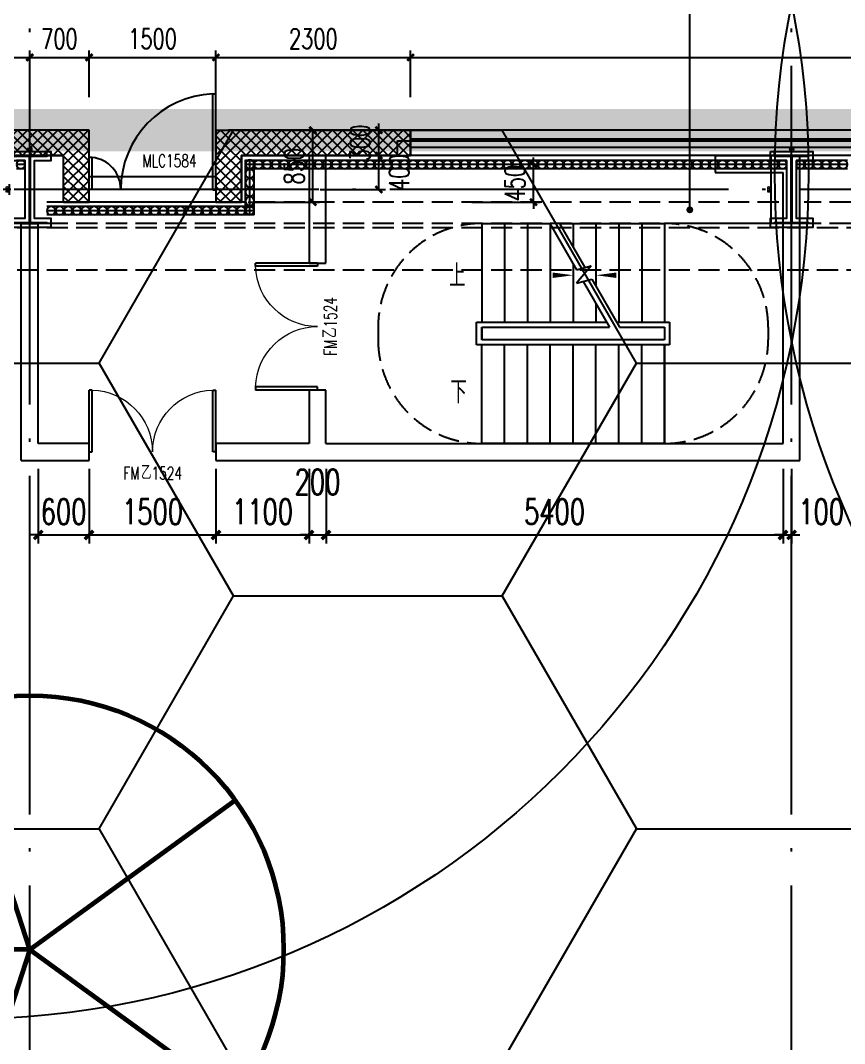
# Model space of a CAD drawing. Extents: x -821772 to -21949, y 506164 to 1049594.
# Drawn here: x -173964 to -164228, y 610633 to 622717 of the extents above; entities that cross this region are included whole.
import ezdxf
from ezdxf.xclip import XClip

# ---------------------------------------------------------------- set-up
doc = ezdxf.new("R2010")
doc.units = 0
doc.header["$LTSCALE"] = 1000
doc.header["$MEASUREMENT"] = 0
doc.header["$XCLIPFRAME"] = 2
for name, pattern in [('10平面20250807_t3$0$DASH', [0.35, 0.25, -0.1]), ('10平面20250807_t3$0$DOTE', [2.42, 2, -0.2, 0.02, -0.2]), ('DASH', [0.35, 0.25, -0.1])]:
    doc.linetypes.add(name, pattern=pattern)
doc.layers.get('Defpoints').update_dxf_attribs({"color": 210})
doc.layers.add('1-防火分区线', color=201, linetype='DASH', lineweight=50)
for name, color, linetype in [('10平面20250807_t3$0$10平面$0$WINDOW', 8, 'Continuous'), ('10平面20250807_t3$0$10平面$0$WINDOW_TEXT', 8, 'Continuous'), ('10平面20250807_t3$0$A-AXIS-DOTE', 8, '10平面20250807_t3$0$DOTE'), ('10平面20250807_t3$0$A-AXIS-DP', 8, 'Continuous'), ('10平面20250807_t3$0$A-AXIS-SYMB', 8, 'Continuous'), ('10平面20250807_t3$0$A-HATCH-2', 8, 'Continuous'), ('10平面20250807_t3$0$A-HRAIL', 8, 'Continuous'), ('10平面20250807_t3$0$A-LIN-V', 8, 'Continuous'), ('10平面20250807_t3$0$A-SFCE', 8, 'Continuous'), ('10平面20250807_t3$0$A-WINDOW', 8, 'Continuous'), ('10平面20250807_t3$0$AS-COLN', 8, 'Continuous'), ('10平面20250807_t3$0$AS-WALL', 8, 'Continuous'), ('10平面20250807_t3$0$AS-结构边线层', 8, 'Continuous'), ('10平面20250807_t3$0$DIM_SYMB', 8, 'Continuous'), ('10平面20250807_t3$0$DOOR_FIRE_TEXT', 8, 'Continuous'), ('10平面20250807_t3$0$PUB_HATCH', 8, 'Continuous'), ('10平面20250807_t3$0$PUB_TEXT', 8, 'Continuous'), ('10平面20250807_t3$0$SB_ZF消火栓', 10, 'Continuous'), ('10平面20250807_t3$0$SB_ZF消火栓M', 10, 'Continuous'), ('10平面20250807_t3$0$建-窗', 8, 'Continuous'), ('10平面20250807_t3$0$建-门窗编号', 8, 'Continuous'), ('PUB_HATCH', 8, 'Continuous')]:
    doc.layers.add(name, color=color, linetype=linetype)
doc.layers.add('10平面20250807_t3$0$A-加建区域', color=8, linetype='Continuous', plot=False)
doc.styles.add('10平面20250807_t3$0$10平面$0$_TCH_WINDOW', font='SIMPLEX', dxfattribs={"height": 3.5, "bigfont": 'GBCBIG'})
doc.styles.add('10平面20250807_t3$0$_TCH_DIM', font='SIMPLEX', dxfattribs={"bigfont": 'GBCBIG'})
doc.styles.add('10平面20250807_t3$0$_TCH_DIM_T3', font='SIMPLEX', dxfattribs={"width": 0.705882, "bigfont": 'GBCBIG'})
doc.styles.add('10平面20250807_t3$0$_TCH_WINDOW', font='SIMPLEX', dxfattribs={"height": 3.5, "bigfont": 'GBCBIG'})
doc.styles.add('10平面20250807_t3$0$A-WIN-LABEL', font='SIMPLEX', dxfattribs={"bigfont": 'GBCBIG'})
doc.dimstyles.new('10平面20250807_t3$0$_TCH_ARCH&&10', dxfattribs={"dimtxt": 29.75, "dimasz": 10, "dimexe": 10, "dimexo": 10, "dimgap": 12.625, "dimtad": 1, "dimdec": 0, "dimzin": 0, "dimdsep": 46, "dimtxsty": '10平面20250807_t3$0$_TCH_DIM_T3', "dimblk": '10平面20250807_t3$0$_ArchTick', "dimcen": 0.09, "dimclrt": 7, "dimazin": 2, "dimtfac": 1, "dimtdec": 0, "dimtix": 1, "dimtmove": 2, "dimatfit": 3, "dimfxl": 0, "dimtolj": 1, "dimtzin": 0, "dimarcsym": 0})
doc.dimstyles.new('10平面20250807_t3$0$_TCH_ARCH&&100', dxfattribs={"dimtxt": 297.5, "dimasz": 100, "dimexe": 100, "dimexo": 100, "dimgap": 126.25, "dimtad": 1, "dimdec": 0, "dimzin": 0, "dimdsep": 46, "dimtxsty": '10平面20250807_t3$0$_TCH_DIM_T3', "dimblk": '10平面20250807_t3$0$_ArchTick', "dimcen": 0.09, "dimclrt": 7, "dimazin": 2, "dimtfac": 1, "dimtdec": 0, "dimtix": 1, "dimtmove": 2, "dimatfit": 3, "dimfxl": 0, "dimtolj": 1, "dimtzin": 0, "dimarcsym": 0})
doc.dimstyles.new('10平面20250807_t3$0$_TCH_ARCH&&80', dxfattribs={"dimtxt": 238, "dimasz": 80, "dimexe": 80, "dimexo": 80, "dimgap": 101, "dimtad": 1, "dimdec": 0, "dimzin": 0, "dimdsep": 46, "dimtxsty": '10平面20250807_t3$0$_TCH_DIM_T3', "dimblk": '10平面20250807_t3$0$_ArchTick', "dimcen": 0.09, "dimclrt": 7, "dimazin": 2, "dimtfac": 1, "dimtdec": 0, "dimtix": 1, "dimtmove": 2, "dimatfit": 3, "dimfxl": 0, "dimtolj": 1, "dimtzin": 0, "dimarcsym": 0})
pattern_1 = [(45, (60, 0), (-60.000061, 60.000061), []), (135, (60, 0), (-60.000061, -60.000061), [])]

# ---------------------------------------------------------------- blocks, each defined once
blk = doc.blocks.new('10平面20250807_t3$0$dote')
at = {"layer": '10平面20250807_t3$0$A-AXIS-DOTE', "ltscale": 2}
for p, q in [((46882.2, -264080), (46882.2, -167560.7)), ((55882.2, -264080), (55882.2, -167560.7)), ((98696.4, -184100), (-97273.6, -184100))]:
    blk.add_line(p, q, dxfattribs=at)
blk = doc.blocks.new('10平面20250807_t3$0$43243')
at = {"layer": '10平面20250807_t3$0$AS-结构边线层'}
blk.add_lwpolyline([(-146454, 621120), (-155994, 621120), (-155994, 621290), (-169514, 621290), (-169514, 621120), (-171354, 621120), (-171354, 620570), (-173454, 620570), (-173454, 621120), (-175294, 621120), (-175294, 621290), (-196514, 621290), (-196514, 621120), (-198354, 621120), (-198354, 620570), (-200454, 620570), (-200454, 621120), (-210494, 621120), (-210494, 621290), (-223514, 621290), (-223514, 621120), (-225354, 621120), (-225354, 620570), (-227454, 620570)], dxfattribs=at)
blk = doc.blocks.new('10平面20250807_t3$0$_ArchTick')
at = {"color": 0, "linetype": 'ByBlock', "const_width": 0.4}
blk.add_lwpolyline([(-0.5, -0.5), (0.5, 0.5)], dxfattribs=at)
blk = doc.blocks.new('*D10473')
at = {"layer": '10平面20250807_t3$0$A-AXIS-DP', "color": 0, "lineweight": -2}
for p, q in [((-167902, 621020), (-167902, 621100)), ((-168630, 621020), (-167822, 621020)), ((-167902, 620570), (-167902, 621020)), ((-168630, 620570), (-167822, 620570)), ((-167902, 620570), (-167902, 620490))]:
    blk.add_line(p, q, dxfattribs=at)
at = {"layer": 'Defpoints', "color": 0}
for p in [(-168710, 621020), (-167902, 621020), (-168710, 620570)]:
    blk.add_point(p, dxfattribs=at)
at = {"layer": '10平面20250807_t3$0$A-AXIS-DP', "color": 0, "lineweight": -2, "xscale": 80, "yscale": 80, "zscale": 80}
for p, rotation in [((-167902, 621020), 270), ((-167902, 620570), 90)]:
    blk.add_blockref('10平面20250807_t3$0$_ArchTick', p, dxfattribs=dict(at, rotation=rotation))
at = {"layer": '10平面20250807_t3$0$A-AXIS-DP', "color": 7, "insert": (-168122, 620795), "char_height": 238, "attachment_point": 5, "rotation": 90, "style": '10平面20250807_t3$0$_TCH_DIM_T3'}
blk.add_mtext('\\A1;450', dxfattribs=at)
blk = doc.blocks.new('10平面20250807_t3$0$4324324')
at = {"layer": '10平面20250807_t3$0$A-HATCH-2', "linetype": '10平面20250807_t3$0$DASH'}
for p, q in [((-294754.2, 620270), (-135554.2, 620270)), ((-294754.2, 619770), (-135554.2, 619770))]:
    blk.add_line(p, q, dxfattribs=at)
blk = doc.blocks.new('10平面20250807_t3$0$w4324324')
at = {"layer": '10平面20250807_t3$0$A-HATCH-2', "lineweight": 60}
for q in [(-1694760, 686605), (-1697614, 684532), (-1691907, 684532), (-1696524, 681178), (-1692997, 681178)]:
    blk.add_line((-1694760, 683605), q, dxfattribs=at)
blk.add_circle((-1694760, 683605), 3000, dxfattribs=at)
blk = doc.blocks.new('10平面20250807_t3$0$342343')
at = {"layer": '10平面20250807_t3$0$A-LIN-V'}
blk.add_blockref('10平面20250807_t3$0$w4324324', (1084560, -26444), dxfattribs=at)
blk = doc.blocks.new('*D10492')
at = {"layer": '10平面20250807_t3$0$A-AXIS-DP', "color": 0, "lineweight": -2}
for p, q in [((-165054, 621030), (-165054, 621079)), ((-164654, 621030), (-164654, 621079)), ((-165054, 621069), (-164654, 621069))]:
    blk.add_line(p, q, dxfattribs=at)
at = {"layer": 'Defpoints', "color": 0}
for p in [(-165054, 621020), (-164654, 621069), (-164654, 621020)]:
    blk.add_point(p, dxfattribs=at)
at = {"layer": '10平面20250807_t3$0$A-AXIS-DP', "color": 0, "lineweight": -2, "xscale": 10, "yscale": 10, "zscale": 10, "rotation": 180}
blk.add_blockref('10平面20250807_t3$0$_ArchTick', (-165054, 621069), dxfattribs=at)
at = {"layer": '10平面20250807_t3$0$A-AXIS-DP', "color": 0, "lineweight": -2, "xscale": 10, "yscale": 10, "zscale": 10}
blk.add_blockref('10平面20250807_t3$0$_ArchTick', (-164654, 621069), dxfattribs=at)
at = {"layer": '10平面20250807_t3$0$A-AXIS-DP', "color": 7, "insert": (-164854, 621096), "char_height": 29.8, "attachment_point": 5, "style": '10平面20250807_t3$0$_TCH_DIM_T3'}
blk.add_mtext('\\A1;400', dxfattribs=at)
blk = doc.blocks.new('*D10493')
at = {"layer": '10平面20250807_t3$0$A-AXIS-DP', "color": 0, "lineweight": -2}
for p, q in [((-165064, 621020), (-165105, 621020)), ((-165095, 620220), (-165095, 621020)), ((-165064, 620220), (-165105, 620220))]:
    blk.add_line(p, q, dxfattribs=at)
at = {"layer": 'Defpoints', "color": 0}
for p in [(-165095, 621020), (-165054, 621020), (-165054, 620220)]:
    blk.add_point(p, dxfattribs=at)
at = {"layer": '10平面20250807_t3$0$A-AXIS-DP', "color": 0, "lineweight": -2, "xscale": 10, "yscale": 10, "zscale": 10}
for p, rotation in [((-165095, 621020), 90), ((-165095, 620220), 270)]:
    blk.add_blockref('10平面20250807_t3$0$_ArchTick', p, dxfattribs=dict(at, rotation=rotation))
at = {"layer": '10平面20250807_t3$0$A-AXIS-DP', "color": 7, "insert": (-165123, 620620), "char_height": 29.8, "attachment_point": 5, "rotation": 90, "style": '10平面20250807_t3$0$_TCH_DIM_T3'}
blk.add_mtext('\\A1;800', dxfattribs=at)
blk = doc.blocks.new('10平面20250807_t3$0$$DorLib2D$00000002')
for p, q in [((-0.5, 0), (-0.5, 0.4875)), ((-0.475, 0.4875), (-0.5, 0.4875)), ((-0.475, 0), (-0.475, 0.4875)), ((0.475, 0), (0.475, 0.4875)), ((0.475, 0.4875), (0.5, 0.4875)), ((0.5, 0), (0.5, 0.4875)), ((-0.5, 0), (-0.475, 0)), ((0.5, 0), (0.475, 0))]:
    blk.add_line(p, q)
at = {"lineweight": 13}
for centre, start, end in [((-0.4875, 0), 0, 88.53072), ((0.4875, 0), 91.46928, 180)]:
    blk.add_arc(centre, 0.4875, start, end, dxfattribs=at)
blk = doc.blocks.new('*D11046')
at = {"layer": '10平面20250807_t3$0$A-加建区域', "color": 0, "lineweight": -2}
for p, q in [((-173754, 617420), (-173754, 616540)), ((-173154, 617420), (-173154, 616540)), ((-173754, 616640), (-173854, 616640)), ((-173754, 616640), (-173154, 616640)), ((-173154, 616640), (-173054, 616640))]:
    blk.add_line(p, q, dxfattribs=at)
at = {"layer": 'Defpoints', "color": 0}
for p in [(-173754, 617520), (-173154, 617520), (-173154, 616640)]:
    blk.add_point(p, dxfattribs=at)
at = {"layer": '10平面20250807_t3$0$A-加建区域', "color": 0, "lineweight": -2, "xscale": 100, "yscale": 100, "zscale": 100}
blk.add_blockref('10平面20250807_t3$0$_ArchTick', (-173754, 616640), dxfattribs=at)
at = {"layer": '10平面20250807_t3$0$A-加建区域', "color": 0, "lineweight": -2, "xscale": 100, "yscale": 100, "zscale": 100, "rotation": 180}
blk.add_blockref('10平面20250807_t3$0$_ArchTick', (-173154, 616640), dxfattribs=at)
at = {"layer": '10平面20250807_t3$0$A-加建区域', "color": 7, "insert": (-173454, 616915), "char_height": 297.5, "attachment_point": 5, "style": '10平面20250807_t3$0$_TCH_DIM_T3'}
blk.add_mtext('\\A1;600', dxfattribs=at)
blk = doc.blocks.new('*D11047')
at = {"layer": '10平面20250807_t3$0$A-加建区域', "color": 0, "lineweight": -2}
for p, q in [((-173154, 617420), (-173154, 616540)), ((-171654, 617420), (-171654, 616540)), ((-173154, 616640), (-171654, 616640))]:
    blk.add_line(p, q, dxfattribs=at)
at = {"layer": 'Defpoints', "color": 0}
for p in [(-173154, 617520), (-171654, 617520), (-171654, 616640)]:
    blk.add_point(p, dxfattribs=at)
at = {"layer": '10平面20250807_t3$0$A-加建区域', "color": 0, "lineweight": -2, "xscale": 100, "yscale": 100, "zscale": 100, "rotation": 180}
blk.add_blockref('10平面20250807_t3$0$_ArchTick', (-173154, 616640), dxfattribs=at)
at = {"layer": '10平面20250807_t3$0$A-加建区域', "color": 0, "lineweight": -2, "xscale": 100, "yscale": 100, "zscale": 100}
blk.add_blockref('10平面20250807_t3$0$_ArchTick', (-171654, 616640), dxfattribs=at)
at = {"layer": '10平面20250807_t3$0$A-加建区域', "color": 7, "insert": (-172404, 616915), "char_height": 297.5, "attachment_point": 5, "style": '10平面20250807_t3$0$_TCH_DIM_T3'}
blk.add_mtext('\\A1;1500', dxfattribs=at)
blk = doc.blocks.new('*D11048')
at = {"layer": '10平面20250807_t3$0$A-加建区域', "color": 0, "lineweight": -2}
for p, q in [((-171654, 617420), (-171654, 616540)), ((-170554, 617420), (-170554, 616540)), ((-171654, 616640), (-170554, 616640))]:
    blk.add_line(p, q, dxfattribs=at)
at = {"layer": 'Defpoints', "color": 0}
for p in [(-171654, 617520), (-170554, 617520), (-170554, 616640)]:
    blk.add_point(p, dxfattribs=at)
at = {"layer": '10平面20250807_t3$0$A-加建区域', "color": 0, "lineweight": -2, "xscale": 100, "yscale": 100, "zscale": 100, "rotation": 180}
blk.add_blockref('10平面20250807_t3$0$_ArchTick', (-171654, 616640), dxfattribs=at)
at = {"layer": '10平面20250807_t3$0$A-加建区域', "color": 0, "lineweight": -2, "xscale": 100, "yscale": 100, "zscale": 100}
blk.add_blockref('10平面20250807_t3$0$_ArchTick', (-170554, 616640), dxfattribs=at)
at = {"layer": '10平面20250807_t3$0$A-加建区域', "color": 7, "insert": (-171104, 616915), "char_height": 297.5, "attachment_point": 5, "style": '10平面20250807_t3$0$_TCH_DIM_T3'}
blk.add_mtext('\\A1;1100', dxfattribs=at)
blk = doc.blocks.new('*D11049')
at = {"layer": '10平面20250807_t3$0$A-加建区域', "color": 0, "lineweight": -2}
for p, q in [((-170554, 617420), (-170554, 616540)), ((-170354, 617420), (-170354, 616540)), ((-170554, 616640), (-170654, 616640)), ((-170554, 616640), (-170354, 616640)), ((-170354, 616640), (-170254, 616640))]:
    blk.add_line(p, q, dxfattribs=at)
at = {"layer": 'Defpoints', "color": 0}
for p in [(-170554, 617520), (-170354, 617520), (-170354, 616640)]:
    blk.add_point(p, dxfattribs=at)
at = {"layer": '10平面20250807_t3$0$A-加建区域', "color": 0, "lineweight": -2, "xscale": 100, "yscale": 100, "zscale": 100}
blk.add_blockref('10平面20250807_t3$0$_ArchTick', (-170554, 616640), dxfattribs=at)
at = {"layer": '10平面20250807_t3$0$A-加建区域', "color": 0, "lineweight": -2, "xscale": 100, "yscale": 100, "zscale": 100, "rotation": 180}
blk.add_blockref('10平面20250807_t3$0$_ArchTick', (-170354, 616640), dxfattribs=at)
at = {"layer": '10平面20250807_t3$0$A-加建区域', "color": 7, "insert": (-170454, 617265), "char_height": 297.5, "attachment_point": 5, "style": '10平面20250807_t3$0$_TCH_DIM_T3'}
blk.add_mtext('\\A1;200', dxfattribs=at)
blk = doc.blocks.new('*D11050')
at = {"layer": '10平面20250807_t3$0$A-加建区域', "color": 0, "lineweight": -2}
for p, q in [((-170354, 617420), (-170354, 616540)), ((-164954, 617420), (-164954, 616540)), ((-170354, 616640), (-164954, 616640))]:
    blk.add_line(p, q, dxfattribs=at)
at = {"layer": 'Defpoints', "color": 0}
for p in [(-170354, 617520), (-164954, 617520), (-164954, 616640)]:
    blk.add_point(p, dxfattribs=at)
at = {"layer": '10平面20250807_t3$0$A-加建区域', "color": 0, "lineweight": -2, "xscale": 100, "yscale": 100, "zscale": 100, "rotation": 180}
blk.add_blockref('10平面20250807_t3$0$_ArchTick', (-170354, 616640), dxfattribs=at)
at = {"layer": '10平面20250807_t3$0$A-加建区域', "color": 0, "lineweight": -2, "xscale": 100, "yscale": 100, "zscale": 100}
blk.add_blockref('10平面20250807_t3$0$_ArchTick', (-164954, 616640), dxfattribs=at)
at = {"layer": '10平面20250807_t3$0$A-加建区域', "color": 7, "insert": (-167654, 616915), "char_height": 297.5, "attachment_point": 5, "style": '10平面20250807_t3$0$_TCH_DIM_T3'}
blk.add_mtext('\\A1;5400', dxfattribs=at)
blk = doc.blocks.new('*D11051')
at = {"layer": '10平面20250807_t3$0$A-加建区域', "color": 0, "lineweight": -2}
for p, q in [((-164954, 617420), (-164954, 616540)), ((-164854, 617420), (-164854, 616540)), ((-164954, 616640), (-165054, 616640)), ((-164954, 616640), (-164854, 616640)), ((-164854, 616640), (-164754, 616640))]:
    blk.add_line(p, q, dxfattribs=at)
at = {"layer": 'Defpoints', "color": 0}
for p in [(-164954, 617520), (-164854, 617520), (-164854, 616640)]:
    blk.add_point(p, dxfattribs=at)
at = {"layer": '10平面20250807_t3$0$A-加建区域', "color": 0, "lineweight": -2, "xscale": 100, "yscale": 100, "zscale": 100}
blk.add_blockref('10平面20250807_t3$0$_ArchTick', (-164954, 616640), dxfattribs=at)
at = {"layer": '10平面20250807_t3$0$A-加建区域', "color": 0, "lineweight": -2, "xscale": 100, "yscale": 100, "zscale": 100, "rotation": 180}
blk.add_blockref('10平面20250807_t3$0$_ArchTick', (-164854, 616640), dxfattribs=at)
at = {"layer": '10平面20250807_t3$0$A-加建区域', "color": 7, "insert": (-164504, 616915), "char_height": 297.5, "attachment_point": 5, "style": '10平面20250807_t3$0$_TCH_DIM_T3'}
blk.add_mtext('\\A1;100', dxfattribs=at)
blk = doc.blocks.new('10平面20250807_t3$0$99平面图例外参$0$$LinePat$圆环')
for points in [[(0, 150), (300, 150)], [(0, 0), (300, 0)], [(0, -150), (300, -150)]]:
    blk.add_lwpolyline(points)
at = {"color": 0}
blk.add_circle((150, 0), 150, dxfattribs=at)
blk = doc.blocks.new('10平面20250807_t3$0$34242343243')
at = {"layer": '10平面20250807_t3$0$A-HRAIL', "yscale": 0.3333333333333333, "zscale": 0.3333333333333333}
for p, xscale, rotation in [((-173908, 621014), -0.3368181818181818, 359.9999999997967), ((-171254, 620962), -0.3611111227129974, 270), ((-171203, 621014), -0.3384127415496768, 359.9999999997966), ((-171254, 620853), -0.3611111227129974, 270), ((-171101, 621014), -0.3384127415496768, 359.9999999997966), ((-171000, 621014), -0.3384127415496768, 359.9999999997966), ((-170898, 621014), -0.3384127415496768, 359.9999999997966), ((-170797, 621014), -0.3384127415496768, 359.9999999997966), ((-170695, 621014), -0.3384127415496768, 359.9999999997966), ((-170594, 621014), -0.3384127415496768, 359.9999999997966), ((-170492, 621014), -0.3384127415496768, 359.9999999997966), ((-170390, 621014), -0.3384127415496768, 359.9999999997966), ((-170289, 621014), -0.3384127415496768, 359.9999999997966), ((-170187, 621014), -0.3384127415496768, 359.9999999997966), ((-170086, 621014), -0.3384127415496768, 359.9999999997966), ((-169984, 621014), -0.3384127415496768, 359.9999999997966), ((-169883, 621014), -0.3384127415496768, 359.9999999997966), ((-169781, 621014), -0.3384127415496768, 359.9999999997966), ((-169680, 621014), -0.3384127415496768, 359.9999999997966), ((-169578, 621014), -0.3384127415496768, 359.9999999997966), ((-169477, 621014), -0.3384127415496768, 359.9999999997966), ((-169375, 621014), -0.3384127415496768, 359.9999999997966), ((-169274, 621014), -0.3384127415496768, 359.9999999997966), ((-169172, 621014), -0.3384127415496768, 359.9999999997966), ((-169071, 621014), -0.3384127415496768, 359.9999999997966), ((-168969, 621014), -0.3384127415496768, 359.9999999997966), ((-168868, 621014), -0.3384127415496768, 359.9999999997966), ((-168766, 621014), -0.3384127415496768, 359.9999999997966), ((-168665, 621014), -0.3384127415496768, 359.9999999997966), ((-168563, 621014), -0.3384127415496768, 359.9999999997966), ((-168462, 621014), -0.3384127415496768, 359.9999999997966), ((-168360, 621014), -0.3384127415496768, 359.9999999997966), ((-168258, 621014), -0.3384127415496768, 359.9999999997966), ((-168157, 621014), -0.3384127415496768, 359.9999999997966), ((-168055, 621014), -0.3384127415496768, 359.9999999997966), ((-167954, 621014), -0.3384127415496768, 359.9999999997966), ((-167852, 621014), -0.3384127415496768, 359.9999999997966), ((-167751, 621014), -0.3384127415496768, 359.9999999997966), ((-167649, 621014), -0.3384127415496768, 359.9999999997966), ((-167548, 621014), -0.3384127415496768, 359.9999999997966), ((-167446, 621014), -0.3384127415496768, 359.9999999997966), ((-167345, 621014), -0.3384127415496768, 359.9999999997966), ((-167243, 621014), -0.3384127415496768, 359.9999999997966), ((-167142, 621014), -0.3384127415496768, 359.9999999997966), ((-167040, 621014), -0.3384127415496768, 359.9999999997966), ((-166939, 621014), -0.3384127415496768, 359.9999999997966), ((-166837, 621014), -0.3384127415496768, 359.9999999997966), ((-166736, 621014), -0.3384127415496768, 359.9999999997966), ((-166634, 621014), -0.3384127415496768, 359.9999999997966), ((-166533, 621014), -0.3384127415496768, 359.9999999997966), ((-166431, 621014), -0.3384127415496768, 359.9999999997966), ((-166330, 621014), -0.3384127415496768, 359.9999999997966), ((-166228, 621014), -0.3384127415496768, 359.9999999997966), ((-166126, 621014), -0.3384127415496768, 359.9999999997966), ((-166025, 621014), -0.3384127415496768, 359.9999999997966), ((-165923, 621014), -0.3384127415496768, 359.9999999997966), ((-165822, 621014), -0.3384127415496768, 359.9999999997966), ((-165720, 621014), -0.3384127415496768, 359.9999999997966), ((-165619, 621014), -0.3384127415496768, 359.9999999997966), ((-165517, 621014), -0.3384127415496768, 359.9999999997966), ((-165416, 621014), -0.3384127415496768, 359.9999999997966), ((-165314, 621014), -0.3384127415496768, 359.9999999997966), ((-165213, 621014), -0.3384127415496768, 359.9999999997966), ((-165111, 621014), -0.3384127415496768, 359.9999999997966), ((-165010, 621014), -0.3384127415496768, 359.9999999997966), ((-164908, 621014), -0.3384127415496768, 359.9999999997966), ((-164699, 621014), -0.3368181818181785, 359.9999999997967), ((-164598, 621014), -0.3368181818181785, 359.9999999997967), ((-164497, 621014), -0.3368181818181785, 359.9999999997967), ((-164396, 621014), -0.3368181818181785, 359.9999999997967), ((-164295, 621014), -0.3368181818181785, 359.9999999997967), ((-164194, 621014), -0.3368181818181785, 359.9999999997967), ((-171254, 620745), -0.3611111227129974, 270), ((-171254, 620637), -0.3611111227129974, 270), ((-171254, 620528), -0.3611111227129974, 270), ((-171254, 620420), -0.3611111227129974, 270)]:
    blk.add_blockref('10平面20250807_t3$0$99平面图例外参$0$$LinePat$圆环', p, dxfattribs=dict(at, xscale=xscale, rotation=rotation))
at = {"layer": '10平面20250807_t3$0$A-HRAIL', "xscale": -0.3402776645623614, "yscale": 0.3333333333333333, "zscale": 0.3333333333333333}
for p in [(-173552, 620470), (-173450, 620470), (-173348, 620470), (-173246, 620470), (-173144, 620470), (-173042, 620470), (-172940, 620470), (-172838, 620470), (-172735, 620470), (-172633, 620470), (-172531, 620470), (-172429, 620470), (-172327, 620470), (-172225, 620470), (-172123, 620470), (-172021, 620470), (-171919, 620470), (-171817, 620470), (-171715, 620470), (-171613, 620470), (-171510, 620470), (-171408, 620470), (-171306, 620470), (-171204, 620470)]:
    blk.add_blockref('10平面20250807_t3$0$99平面图例外参$0$$LinePat$圆环', p, dxfattribs=at)
blk = doc.blocks.new('10平面20250807_t3$0$A$C5D961328')
at = {"layer": '10平面20250807_t3$0$A-LIN-V', "ltscale": 500}
blk.add_circle((350, 40), 10001, dxfattribs=at)
blk = doc.blocks.new('10平面20250807_t3$0$we42342343234')
at = {"layer": '10平面20250807_t3$0$SB_ZF消火栓M', "rotation": 180}
blk.add_blockref('10平面20250807_t3$0$A$C5D961328', (-174304, 620960), dxfattribs=at)
at = {"layer": '10平面20250807_t3$0$SB_ZF消火栓M', "xscale": -1, "rotation": 180}
blk.add_blockref('10平面20250807_t3$0$A$C5D961328', (-155404, 620960), dxfattribs=at)
blk = doc.blocks.new('10平面20250807_t3$0$234243242332')
at = {"layer": '10平面20250807_t3$0$SB_ZF消火栓'}
blk.add_blockref('10平面20250807_t3$0$we42342343234', (0, 0), dxfattribs=at)
blk = doc.blocks.new('*D11898')
at = {"layer": '10平面20250807_t3$0$A-AXIS-DP', "color": 0, "lineweight": -2}
for p, q in [((-169730, 621420), (-169730, 621500)), ((-170424, 621420), (-169650, 621420)), ((-169730, 621120), (-169730, 621420)), ((-170424, 621120), (-169650, 621120)), ((-169730, 621120), (-169730, 621040))]:
    blk.add_line(p, q, dxfattribs=at)
at = {"layer": 'Defpoints', "color": 0}
for p in [(-170504, 621420), (-169730, 621420), (-170504, 621120)]:
    blk.add_point(p, dxfattribs=at)
at = {"layer": '10平面20250807_t3$0$A-AXIS-DP', "color": 0, "lineweight": -2, "xscale": 80, "yscale": 80, "zscale": 80}
for p, rotation in [((-169730, 621420), 270), ((-169730, 621120), 90)]:
    blk.add_blockref('10平面20250807_t3$0$_ArchTick', p, dxfattribs=dict(at, rotation=rotation))
at = {"layer": '10平面20250807_t3$0$A-AXIS-DP', "color": 7, "insert": (-169950, 621270), "char_height": 238, "attachment_point": 5, "rotation": 90, "style": '10平面20250807_t3$0$_TCH_DIM_T3'}
blk.add_mtext('\\A1;300', dxfattribs=at)
blk = doc.blocks.new('*D11899')
at = {"layer": '10平面20250807_t3$0$A-AXIS-DP', "color": 0, "lineweight": -2}
for p, q in [((-170424, 621120), (-169650, 621120)), ((-169730, 620720), (-169730, 621120)), ((-170424, 620720), (-169650, 620720))]:
    blk.add_line(p, q, dxfattribs=at)
at = {"layer": 'Defpoints', "color": 0}
for p in [(-170504, 621120), (-169730, 621120), (-170504, 620720)]:
    blk.add_point(p, dxfattribs=at)
at = {"layer": '10平面20250807_t3$0$A-AXIS-DP', "color": 0, "lineweight": -2, "xscale": 80, "yscale": 80, "zscale": 80}
for p, rotation in [((-169730, 621120), 90), ((-169730, 620720), 270)]:
    blk.add_blockref('10平面20250807_t3$0$_ArchTick', p, dxfattribs=dict(at, rotation=rotation))
at = {"layer": '10平面20250807_t3$0$A-AXIS-DP', "color": 7, "insert": (-169490, 620920), "char_height": 238, "attachment_point": 5, "rotation": 90, "style": '10平面20250807_t3$0$_TCH_DIM_T3'}
blk.add_mtext('\\A1;400', dxfattribs=at)
blk = doc.blocks.new('*D11900')
at = {"layer": '10平面20250807_t3$0$A-AXIS-DP', "color": 0, "lineweight": -2}
for p, q in [((-171274, 621420), (-170430, 621420)), ((-170510, 620570), (-170510, 621420)), ((-171274, 620570), (-170430, 620570))]:
    blk.add_line(p, q, dxfattribs=at)
at = {"layer": 'Defpoints', "color": 0}
for p in [(-171354, 621420), (-170510, 621420), (-171354, 620570)]:
    blk.add_point(p, dxfattribs=at)
at = {"layer": '10平面20250807_t3$0$A-AXIS-DP', "color": 0, "lineweight": -2, "xscale": 80, "yscale": 80, "zscale": 80}
for p, rotation in [((-170510, 621420), 90), ((-170510, 620570), 270)]:
    blk.add_blockref('10平面20250807_t3$0$_ArchTick', p, dxfattribs=dict(at, rotation=rotation))
at = {"layer": '10平面20250807_t3$0$A-AXIS-DP', "color": 7, "insert": (-170730, 620995), "char_height": 238, "attachment_point": 5, "rotation": 90, "style": '10平面20250807_t3$0$_TCH_DIM_T3'}
blk.add_mtext('\\A1;850', dxfattribs=at)
blk = doc.blocks.new('*D12097')
at = {"layer": '10平面20250807_t3$0$A-AXIS-DP', "color": 0, "lineweight": -2}
for p, q in [((-175454, 621810), (-175454, 622360)), ((-173854, 621810), (-173854, 622360)), ((-175454, 622280), (-173854, 622280))]:
    blk.add_line(p, q, dxfattribs=at)
at = {"layer": 'Defpoints', "color": 0}
for p in [(-173854, 622280), (-175454, 621730), (-173854, 621730)]:
    blk.add_point(p, dxfattribs=at)
at = {"layer": '10平面20250807_t3$0$A-AXIS-DP', "color": 0, "lineweight": -2, "xscale": 80, "yscale": 80, "zscale": 80, "rotation": 180}
blk.add_blockref('10平面20250807_t3$0$_ArchTick', (-175454, 622280), dxfattribs=at)
at = {"layer": '10平面20250807_t3$0$A-AXIS-DP', "color": 0, "lineweight": -2, "xscale": 80, "yscale": 80, "zscale": 80}
blk.add_blockref('10平面20250807_t3$0$_ArchTick', (-173854, 622280), dxfattribs=at)
at = {"layer": '10平面20250807_t3$0$A-AXIS-DP', "color": 7, "insert": (-174654, 622500), "char_height": 238, "attachment_point": 5, "style": '10平面20250807_t3$0$_TCH_DIM_T3'}
blk.add_mtext('\\A1;1600', dxfattribs=at)
blk = doc.blocks.new('*D12098')
at = {"layer": '10平面20250807_t3$0$A-AXIS-DP', "color": 0, "lineweight": -2}
for p, q in [((-173854, 621810), (-173854, 622360)), ((-173154, 621810), (-173154, 622360)), ((-173854, 622280), (-173154, 622280))]:
    blk.add_line(p, q, dxfattribs=at)
at = {"layer": 'Defpoints', "color": 0}
for p in [(-173154, 622280), (-173854, 621730), (-173154, 621730)]:
    blk.add_point(p, dxfattribs=at)
at = {"layer": '10平面20250807_t3$0$A-AXIS-DP', "color": 0, "lineweight": -2, "xscale": 80, "yscale": 80, "zscale": 80, "rotation": 180}
blk.add_blockref('10平面20250807_t3$0$_ArchTick', (-173854, 622280), dxfattribs=at)
at = {"layer": '10平面20250807_t3$0$A-AXIS-DP', "color": 0, "lineweight": -2, "xscale": 80, "yscale": 80, "zscale": 80}
blk.add_blockref('10平面20250807_t3$0$_ArchTick', (-173154, 622280), dxfattribs=at)
at = {"layer": '10平面20250807_t3$0$A-AXIS-DP', "color": 7, "insert": (-173504, 622500), "char_height": 238, "attachment_point": 5, "style": '10平面20250807_t3$0$_TCH_DIM_T3'}
blk.add_mtext('\\A1;700', dxfattribs=at)
blk = doc.blocks.new('*D12099')
at = {"layer": '10平面20250807_t3$0$A-AXIS-DP', "color": 0, "lineweight": -2}
for p, q in [((-173154, 621810), (-173154, 622360)), ((-171654, 621810), (-171654, 622360)), ((-173154, 622280), (-171654, 622280))]:
    blk.add_line(p, q, dxfattribs=at)
at = {"layer": 'Defpoints', "color": 0}
for p in [(-171654, 622280), (-173154, 621730), (-171654, 621730)]:
    blk.add_point(p, dxfattribs=at)
at = {"layer": '10平面20250807_t3$0$A-AXIS-DP', "color": 0, "lineweight": -2, "xscale": 80, "yscale": 80, "zscale": 80, "rotation": 180}
blk.add_blockref('10平面20250807_t3$0$_ArchTick', (-173154, 622280), dxfattribs=at)
at = {"layer": '10平面20250807_t3$0$A-AXIS-DP', "color": 0, "lineweight": -2, "xscale": 80, "yscale": 80, "zscale": 80}
blk.add_blockref('10平面20250807_t3$0$_ArchTick', (-171654, 622280), dxfattribs=at)
at = {"layer": '10平面20250807_t3$0$A-AXIS-DP', "color": 7, "insert": (-172404, 622500), "char_height": 238, "attachment_point": 5, "style": '10平面20250807_t3$0$_TCH_DIM_T3'}
blk.add_mtext('\\A1;1500', dxfattribs=at)
blk = doc.blocks.new('*D12100')
at = {"layer": '10平面20250807_t3$0$A-AXIS-DP', "color": 0, "lineweight": -2}
for p, q in [((-171654, 621810), (-171654, 622360)), ((-169354, 621810), (-169354, 622360)), ((-171654, 622280), (-169354, 622280))]:
    blk.add_line(p, q, dxfattribs=at)
at = {"layer": 'Defpoints', "color": 0}
for p in [(-169354, 622280), (-171654, 621730), (-169354, 621730)]:
    blk.add_point(p, dxfattribs=at)
at = {"layer": '10平面20250807_t3$0$A-AXIS-DP', "color": 0, "lineweight": -2, "xscale": 80, "yscale": 80, "zscale": 80, "rotation": 180}
blk.add_blockref('10平面20250807_t3$0$_ArchTick', (-171654, 622280), dxfattribs=at)
at = {"layer": '10平面20250807_t3$0$A-AXIS-DP', "color": 0, "lineweight": -2, "xscale": 80, "yscale": 80, "zscale": 80}
blk.add_blockref('10平面20250807_t3$0$_ArchTick', (-169354, 622280), dxfattribs=at)
at = {"layer": '10平面20250807_t3$0$A-AXIS-DP', "color": 7, "insert": (-170504, 622500), "char_height": 238, "attachment_point": 5, "style": '10平面20250807_t3$0$_TCH_DIM_T3'}
blk.add_mtext('\\A1;2300', dxfattribs=at)
blk = doc.blocks.new('*D12101')
at = {"layer": '10平面20250807_t3$0$A-AXIS-DP', "color": 0, "lineweight": -2}
for p, q in [((-169354, 621810), (-169354, 622360)), ((-156154, 621810), (-156154, 622360)), ((-169354, 622280), (-156154, 622280))]:
    blk.add_line(p, q, dxfattribs=at)
at = {"layer": 'Defpoints', "color": 0}
for p in [(-156154, 622280), (-169354, 621730), (-156154, 621730)]:
    blk.add_point(p, dxfattribs=at)
at = {"layer": '10平面20250807_t3$0$A-AXIS-DP', "color": 0, "lineweight": -2, "xscale": 80, "yscale": 80, "zscale": 80, "rotation": 180}
blk.add_blockref('10平面20250807_t3$0$_ArchTick', (-169354, 622280), dxfattribs=at)
at = {"layer": '10平面20250807_t3$0$A-AXIS-DP', "color": 0, "lineweight": -2, "xscale": 80, "yscale": 80, "zscale": 80}
blk.add_blockref('10平面20250807_t3$0$_ArchTick', (-156154, 622280), dxfattribs=at)
at = {"layer": '10平面20250807_t3$0$A-AXIS-DP', "color": 7, "insert": (-162754, 622500), "char_height": 238, "attachment_point": 5, "style": '10平面20250807_t3$0$_TCH_DIM_T3'}
blk.add_mtext('\\A1;13200', dxfattribs=at)
blk = doc.blocks.new('10平面20250807_t3$0$WINDOW2DLIB$DYNSTYLE$00000005')
at = {"color": 0}
for points in [[(-0.5, 0.5), (-0.5, -0.5)], [(-0.5, 0.5), (0.5, 0.5)], [(0.5, -0.5), (0.5, 0.5)], [(0.5, 0.16667), (-0.5, 0.16667)], [(0.5, -0.16667), (-0.5, -0.16667)], [(-0.5, -0.5), (0.5, -0.5)]]:
    blk.add_lwpolyline(points, dxfattribs=at)
blk = doc.blocks.new('10平面20250807_t3$0$DOOR2DLIB$SYSLIB$00000123')
at = {"color": 0}
for p, q in [((0.475, -0.0014), (0.475, 0.7521)), ((0.475, 0.7521), (0.5, 0.7521)), ((0.5, -0.0014), (0.5, 0.7521)), ((-0.5, 0), (-0.5, 0.252)), ((-0.475, 0.252), (-0.5, 0.252)), ((-0.475, 0), (-0.475, 0.252)), ((-0.475, 0), (-0.5, 0)), ((0.475, -0.0014), (0.5, -0.0014))]:
    blk.add_line(p, q, dxfattribs=at)
for centre, radius, start, end in [((0.5046, -0.0019), 0.7546, 92.24927, 179.72377), ((-0.5008, 0.0026), 0.2508, 359.78987, 84.09744)]:
    blk.add_arc(centre, radius, start, end, dxfattribs=at)
blk = doc.blocks.new('10平面20250807_t3$0$3243243')
at = {"layer": '10平面20250807_t3$0$A-AXIS-SYMB'}
blk.add_line((-166055.8, 620480), (-166055.8, 623320), dxfattribs=at)
at = {"layer": '10平面20250807_t3$0$A-AXIS-SYMB', "const_width": 40}
blk.add_lwpolyline([(-166055.8, 620460, 1), (-166055.8, 620500, 1)], format="xyb", close=True, dxfattribs=at)
at = {"layer": '10平面20250807_t3$0$A-SFCE', "color": 2, "linetype": '10平面20250807_t3$0$DASH'}
for p, q in [((-165004.2, 620570), (-173704.2, 620570)), ((-165004.2, 620320), (-173704.2, 620320))]:
    blk.add_line(p, q, dxfattribs=at)
at = {"layer": '10平面20250807_t3$0$A-SFCE', "linetype": '10平面20250807_t3$0$DASH'}
for p, q in [((-147004.2, 620570), (-164704.2, 620570)), ((-147004.2, 620320), (-164704.2, 620320))]:
    blk.add_line(p, q, dxfattribs=at)
at = {"layer": '10平面20250807_t3$0$A-AXIS-DP', "color": 1}
dim = blk.add_aligned_dim(p1=(-168710, 620570), p2=(-168710, 621020), distance=-808, dimstyle='10平面20250807_t3$0$_TCH_ARCH&&80', dxfattribs=at)
dim.commit()
dim.dimension.update_dxf_attribs({"geometry": '*D10473', "text_midpoint": (-168122, 620795)})
blk = doc.blocks.new('10平面20250807_t3$0$w42343243')
at = {"layer": '10平面20250807_t3$0$A-HATCH-2'}
blk.add_lwpolyline([(-165104.2, 621070), (-164604.2, 621070), (-164604.2, 620958), (-164800.2, 620958), (-164800.2, 620282), (-164604.2, 620282), (-164604.2, 620170), (-165104.2, 620170), (-165104.2, 620282), (-164908.2, 620282), (-164908.2, 620958), (-165104.2, 620958)], close=True, dxfattribs=at)
at = {"layer": '10平面20250807_t3$0$AS-COLN', "color": 3}
blk.add_lwpolyline([(-165054.2, 621020), (-164654.2, 621020), (-164654.2, 621008), (-164850.2, 621008), (-164850.2, 620232), (-164654.2, 620232), (-164654.2, 620220), (-165054.2, 620220), (-165054.2, 620232), (-164858.2, 620232), (-164858.2, 621008), (-165054.2, 621008)], close=True, dxfattribs=at)
at = {"layer": '10平面20250807_t3$0$A-AXIS-DP'}
for p1, p2, distance, picture, middle in [((-165054.2, 621020), (-164654.2, 621020), 48.8, '*D10492', (-164854.2, 621096.2)), ((-165054.2, 620220), (-165054.2, 621020), 41.2, '*D10493', (-165122.9, 620620))]:
    dim = blk.add_aligned_dim(p1=p1, p2=p2, distance=distance, dimstyle='10平面20250807_t3$0$_TCH_ARCH&&10', dxfattribs=at)
    dim.commit()
    dim.dimension.update_dxf_attribs({"geometry": picture, "text_midpoint": middle})
blk = doc.blocks.new('10平面20250807_t3$0$42343')
at = {"layer": '10平面20250807_t3$0$A-WINDOW'}
for p in [(-9000, 100), (0, 100)]:
    blk.add_blockref('10平面20250807_t3$0$w42343243', p, dxfattribs=at)
blk = doc.blocks.new('10平面20250807_t3$0$333')
at = {"layer": '10平面20250807_t3$0$A-AXIS-DP', "color": 9, "linetype": '10平面20250807_t3$0$DASH'}
for p, q in [((-169739.2, 619094.9), (-169739.2, 618944.9)), ((-165129.2, 619094.9), (-165129.2, 618944.9))]:
    blk.add_line(p, q, dxfattribs=at)
for points in [[(-168514.2, 620319.9, 0.4142136), (-169739.2, 619094.9)], [(-166354.2, 620319.9, -0.4142136), (-165129.2, 619094.9)], [(-168514.2, 617719.9, -0.4142136), (-169739.2, 618944.9)], [(-166354.2, 617719.9, 0.4142136), (-165129.2, 618944.9)]]:
    blk.add_lwpolyline(points, format="xyb", dxfattribs=at)
at = {"layer": '10平面20250807_t3$0$A-加建区域'}
for p, q in [((-170554.2, 621119.9), (-170554.2, 619851.2)), ((-170354.2, 621119.9), (-170554.2, 621119.9)), ((-170354.2, 619851.2), (-170354.2, 621119.9)), ((-165754.2, 621119.9), (-164954.2, 621119.9)), ((-165754.2, 621119.9), (-165754.2, 620919.9)), ((-164954.2, 621119.9), (-164954.2, 621119.9)), ((-164954.2, 621119.9), (-164754.2, 621119.9)), ((-164754.2, 621019.9), (-164754.2, 621119.9)), ((-164754.2, 617519.9), (-164754.2, 621019.9)), ((-165754.2, 620919.9), (-164954.2, 620919.9)), ((-164954.2, 617719.9), (-164954.2, 620919.9)), ((-173954.2, 617519.9), (-173954.2, 620320)), ((-173954.2, 620320), (-173754.2, 620320)), ((-173754.2, 617719.9), (-173754.2, 620320)), ((-168514.2, 620319.9), (-167710.5, 620319.9)), ((-168514.2, 620319.9), (-168514.2, 619154.9)), ((-168244.2, 620319.9), (-168244.2, 619154.9)), ((-167974.2, 620319.9), (-167974.2, 619154.9)), ((-167710.5, 620319.9), (-167394.1, 619771.9)), ((-167704.2, 620308.9), (-167704.2, 619154.9)), ((-167595.1, 620319.9), (-166354.2, 620319.9)), ((-167595.1, 620319.9), (-167294.1, 619798.6)), ((-167434.2, 620319.9), (-167434.2, 620041.3)), ((-167164.2, 620319.9), (-167164.2, 619573.6)), ((-166894.2, 620319.9), (-166894.2, 619154.9)), ((-166624.2, 620319.9), (-166624.2, 619154.9)), ((-166354.2, 620319.9), (-166354.2, 619154.9)), ((-164954.2, 620319.9), (-166354.2, 620319.9)), ((-166354.2, 620319.9), (-166354.2, 619154.9)), ((-164954.2, 617719.9), (-164954.2, 620319.9)), ((-170554.2, 619851.2), (-170354.2, 619851.2)), ((-167434.2, 619841.3), (-167434.2, 619154.9)), ((-167221.8, 619818), (-167394.6, 619612)), ((-167394.1, 619771.9), (-167221.8, 619818)), ((-167394.6, 619612), (-167214.2, 619660.3)), ((-167314.2, 619633.5), (-167003.3, 619094.9)), ((-167214.2, 619660.3), (-166887.8, 619094.9)), ((-167164.2, 619373.6), (-167164.2, 619154.9)), ((-168574.2, 618884.9), (-168574.2, 619154.9)), ((-168574.2, 619154.9), (-167037.9, 619154.9)), ((-166922.5, 619154.9), (-166294.2, 619154.9)), ((-166294.2, 619154.9), (-166294.2, 618884.9)), ((-168514.2, 619094.9), (-167003.3, 619094.9)), ((-168514.2, 618944.9), (-168514.2, 619094.9)), ((-168514.2, 619094.9), (-167003.3, 619094.9)), ((-168514.2, 619094.9), (-168514.2, 618944.9)), ((-166887.8, 619094.9), (-166354.2, 619094.9)), ((-166887.8, 619094.9), (-166354.2, 619094.9)), ((-166354.2, 619094.9), (-166354.2, 618944.9)), ((-166354.2, 619094.9), (-166354.2, 618944.9)), ((-166354.2, 618944.9), (-168514.2, 618944.9)), ((-166354.2, 618944.9), (-168514.2, 618944.9)), ((-166294.2, 618884.9), (-168574.2, 618884.9)), ((-168514.2, 617719.9), (-168514.2, 618884.9)), ((-168244.2, 617719.9), (-168244.2, 618884.9)), ((-167974.2, 617719.9), (-167974.2, 618884.9)), ((-167704.2, 617719.9), (-167704.2, 618884.9)), ((-167434.2, 617719.9), (-167434.2, 618884.9)), ((-167164.2, 617719.9), (-167164.2, 618884.9)), ((-166894.2, 617719.9), (-166894.2, 618884.9)), ((-166624.2, 617719.9), (-166624.2, 618884.9)), ((-166354.2, 617719.9), (-166354.2, 618884.9)), ((-166354.2, 618884.9), (-166354.2, 617719.9)), ((-170354.2, 618351.2), (-170554.2, 618351.2)), ((-170554.2, 618351.2), (-170554.2, 617719.9)), ((-170354.2, 617719.9), (-170354.2, 618351.2)), ((-173154.2, 617719.9), (-173754.2, 617719.9)), ((-173154.2, 617519.9), (-173154.2, 617719.9)), ((-170554.2, 617719.9), (-171654.2, 617719.9)), ((-171654.2, 617719.9), (-171654.2, 617519.9)), ((-170354.2, 617719.9), (-164954.2, 617719.9)), ((-166354.2, 617719.9), (-168514.2, 617719.9)), ((-166354.2, 617719.9), (-164954.2, 617719.9)), ((-173954.2, 617519.9), (-173154.2, 617519.9)), ((-171654.2, 617519.9), (-170454.2, 617519.9)), ((-170454.2, 617519.9), (-164754.2, 617519.9))]:
    blk.add_line(p, q, dxfattribs=at)
at = {"layer": '10平面20250807_t3$0$DIM_SYMB'}
for points in [[(-168649.2, 619707.4, 0, 0, 0), (-167434.2, 619707.4, 0, 64, 0), (-167674.2, 619707.4, 0, 0, 0)], [(-168649.2, 618332.4, 0, 0, 0), (-165654.2, 618332.4, 0, 0, 0), (-165654.2, 619707.4, 0, 0, 0), (-167164.2, 619707.4, 0, 64, 0), (-166924.2, 619707.4, 0, 0, 0)]]:
    blk.add_lwpolyline(points, format="xyseb", dxfattribs=at)
at = {"layer": '10平面20250807_t3$0$A-加建区域', "xscale": -1500, "yscale": 1500, "zscale": 200}
for p, rotation in [((-170454.2, 619101.2), 89.99999994593307), ((-172404.2, 617619.9), 359.9999999346722)]:
    blk.add_blockref('10平面20250807_t3$0$$DorLib2D$00000002', p, dxfattribs=dict(at, rotation=rotation))
at = {"layer": '10平面20250807_t3$0$DOOR_FIRE_TEXT', "style": '10平面20250807_t3$0$_TCH_WINDOW', "width": 0.705882}
for s, rotation, p in [('1524', 90, (-170227.9, 619090.1)), ('FM', 90, (-170227.9, 618757.3)), ('FM', 360, (-172748.1, 617294.9)), ('1524', 360, (-172415.2, 617294.9))]:
    blk.add_text(s, height=148.75, rotation=rotation, dxfattribs=at).set_placement(p)
at = {"layer": '10平面20250807_t3$0$DOOR_FIRE_TEXT', "style": '10平面20250807_t3$0$_TCH_WINDOW'}
for rotation, p in [(90, (-170227.9, 618967.3)), (360, (-172538.1, 617294.9))]:
    blk.add_text('乙', height=168.8, rotation=rotation, dxfattribs=at).set_placement(p)
at = {"layer": '10平面20250807_t3$0$PUB_TEXT', "style": '10平面20250807_t3$0$_TCH_DIM'}
for s, p in [('上', (-168900, 619567.4)), ('下', (-168885.1, 618192.4))]:
    blk.add_text(s, height=270.1, dxfattribs=at).set_placement(p)
at = {"layer": '10平面20250807_t3$0$A-加建区域'}
for p1, p2, picture, middle in [((-173754.2, 617519.9), (-173154.2, 617519.9), '*D11046', (-173454.2, 616915)), ((-173154.2, 617519.9), (-171654.2, 617519.9), '*D11047', (-172404.2, 616915)), ((-171654.2, 617519.9), (-170554.2, 617519.9), '*D11048', (-171104.2, 616915)), ((-170354.2, 617519.9), (-164954.2, 617519.9), '*D11050', (-167654.2, 616915))]:
    dim = blk.add_aligned_dim(p1=p1, p2=p2, distance=-879.9, dimstyle='10平面20250807_t3$0$_TCH_ARCH&&100', dxfattribs=at)
    dim.commit()
    dim.dimension.update_dxf_attribs({"geometry": picture, "text_midpoint": middle})
for base, p1, p2, picture, middle in [((-170354.2, 616640), (-170554.2, 617519.9), (-170354.2, 617519.9), '*D11049', (-170454.2, 617265)), ((-164854.2, 616640), (-164954.2, 617519.9), (-164854.2, 617519.9), '*D11051', (-164504.2, 616915))]:
    dim = blk.add_linear_dim(base=base, p1=p1, p2=p2, angle=360, dimstyle='10平面20250807_t3$0$_TCH_ARCH&&100', dxfattribs=at)
    dim.commit()
    dim.dimension.update_dxf_attribs({"geometry": picture, "text_midpoint": middle, "dimtype": 129})
blk = doc.blocks.new('10平面20250807_t3')
at = {"layer": '10平面20250807_t3$0$PUB_HATCH'}
h = blk.add_hatch(dxfattribs=at)
h.set_pattern_fill('多孔材料', color=256, scale=30, style=0)
h.set_pattern_definition(pattern_1)
h.paths.add_polyline_path([(-173154.2, 621419.9), (-175454.2, 621419.9), (-175454.2, 621119.9), (-173454.2, 621119.9)])
h = blk.add_hatch(dxfattribs=at)
h.set_pattern_fill('多孔材料', color=256, scale=30, style=0)
h.set_pattern_definition(pattern_1)
h.paths.add_polyline_path([(-173454.2, 620569.9), (-173154.2, 620869.9), (-173154.2, 621419.9), (-173454.2, 621119.9)])
h = blk.add_hatch(dxfattribs=at)
h.set_pattern_fill('多孔材料', color=256, scale=30, style=0)
h.set_pattern_definition(pattern_1)
h.paths.add_polyline_path([(-171654.2, 621119.9), (-171504.2, 621219.9), (-171504.2, 621419.9), (-171654.2, 621419.9)])
h = blk.add_hatch(dxfattribs=at)
h.set_pattern_fill('多孔材料', color=256, scale=30, style=0)
h.set_pattern_definition(pattern_1)
h.paths.add_polyline_path([(-171354.2, 621119.9), (-169354.2, 621119.9), (-169354.2, 621419.9), (-171504.2, 621419.9), (-171504.2, 621219.9)])
h = blk.add_hatch(dxfattribs=at)
h.set_pattern_fill('多孔材料', color=256, scale=30, style=0)
h.set_pattern_definition(pattern_1)
h.paths.add_polyline_path([(-171654.2, 620869.9), (-171354.2, 620569.9), (-171354.2, 621119.9), (-171504.2, 621219.9), (-171654.2, 621119.9)])
h = blk.add_hatch(dxfattribs=at)
h.set_pattern_fill('多孔材料', color=256, scale=30, style=0)
h.set_pattern_definition(pattern_1)
h.paths.add_polyline_path([(-173454.2, 620569.9), (-173154.2, 620569.9), (-173154.2, 620869.9)])
h = blk.add_hatch(dxfattribs=at)
h.set_pattern_fill('多孔材料', color=256, scale=30, style=0)
h.set_pattern_definition(pattern_1)
h.paths.add_polyline_path([(-171654.2, 620869.9), (-171654.2, 620569.9), (-171354.2, 620569.9)])
at = {"layer": '10平面20250807_t3$0$10平面$0$WINDOW'}
blk.add_line((-171654.2, 620869.9), (-173154.2, 620869.9), dxfattribs=at)
at = {"layer": '10平面20250807_t3$0$AS-WALL'}
for p, q in [((-173154.2, 621419.9), (-175454.2, 621419.9)), ((-173154.2, 620869.9), (-173154.2, 621419.9)), ((-171654.2, 621419.9), (-171504.2, 621419.9)), ((-171654.2, 621419.9), (-171654.2, 621119.9)), ((-169354.2, 621419.9), (-171504.2, 621419.9)), ((-169354.2, 621119.9), (-169354.2, 621419.9)), ((-175454.2, 621119.9), (-173454.2, 621119.9)), ((-173454.2, 620569.9), (-173454.2, 621119.9)), ((-171654.2, 621119.9), (-171654.2, 621119.9)), ((-171654.2, 620869.9), (-171654.2, 621119.9)), ((-171354.2, 620569.9), (-171354.2, 621119.9)), ((-171354.2, 621119.9), (-169354.2, 621119.9)), ((-173154.2, 620569.9), (-173154.2, 620869.9)), ((-171654.2, 620869.9), (-171654.2, 620569.9)), ((-173454.2, 620569.9), (-173154.2, 620569.9)), ((-171654.2, 620569.9), (-171354.2, 620569.9))]:
    blk.add_line(p, q, dxfattribs=at)
at = {"layer": '10平面20250807_t3$0$10平面$0$WINDOW'}
ref = blk.add_blockref('10平面20250807_t3$0$DOOR2DLIB$SYSLIB$00000123', (-172404.2, 620719.9), dxfattribs=dict(at, xscale=-1500, yscale=-1500, zscale=300, rotation=179.9999999999555))
ref.add_attrib('A', 'MLC1584', (-172522.5, 620985.6), dxfattribs={"layer": '10平面20250807_t3$0$10平面$0$WINDOW_TEXT', "ltscale": 500, "height": 148.75, "rotation": 360, "style": '10平面20250807_t3$0$10平面$0$_TCH_WINDOW', "width": 0.705882})
at = {"layer": '10平面20250807_t3$0$A-AXIS-DP'}
for name in ['10平面20250807_t3$0$3243243', '10平面20250807_t3$0$333']:
    blk.add_blockref(name, (0, 0), dxfattribs=at)
at = {"layer": '10平面20250807_t3$0$A-LIN-V', "rotation": 90}
blk.add_blockref('10平面20250807_t3$0$342343', (483306.5, 1221945), dxfattribs=at)
at = {"layer": '10平面20250807_t3$0$A-WINDOW'}
for name in ['10平面20250807_t3$0$43243', '10平面20250807_t3$0$42343', '10平面20250807_t3$0$4324324']:
    blk.add_blockref(name, (0, 0), dxfattribs=at)
at = {"layer": '10平面20250807_t3$0$AS-WALL'}
blk.add_blockref('10平面20250807_t3$0$dote', (-220736.4, 804820), dxfattribs=at)
at = {"layer": '10平面20250807_t3$0$DIM_SYMB'}
blk.add_blockref('10平面20250807_t3$0$34242343243', (0, 0), dxfattribs=at)
at = {"layer": '10平面20250807_t3$0$SB_ZF消火栓', "linetype": 'Continuous'}
blk.add_blockref('10平面20250807_t3$0$234243242332', (0, 0), dxfattribs=at)
at = {"layer": '10平面20250807_t3$0$建-窗'}
ref = blk.add_blockref('10平面20250807_t3$0$WINDOW2DLIB$DYNSTYLE$00000005', (-162754.2, 621269.9), dxfattribs=dict(at, xscale=-13200, yscale=-300, zscale=300, rotation=359.9999999996728))
ref.add_attrib('A', 'C13224', (-163034.2, 621770.6), dxfattribs={"layer": '10平面20250807_t3$0$建-门窗编号', "ltscale": 500, "height": 148.75, "style": '10平面20250807_t3$0$A-WIN-LABEL', "width": 0.705882})
at = {"layer": '10平面20250807_t3$0$A-AXIS-DP'}
for p1, p2, distance, picture, middle in [((-175454.2, 621729.9), (-173854.2, 621729.9), 550, '*D12097', (-174654.2, 622499.9)), ((-173854.2, 621729.9), (-173154.2, 621729.9), 550, '*D12098', (-173504.2, 622499.9)), ((-173154.2, 621729.9), (-171654.2, 621729.9), 550, '*D12099', (-172404.2, 622499.9)), ((-171654.2, 621729.9), (-169354.2, 621729.9), 550, '*D12100', (-170504.2, 622499.9)), ((-169354.2, 621729.9), (-156154.2, 621729.9), 550, '*D12101', (-162754.2, 622499.9)), ((-171354.2, 620569.9), (-171354.2, 621419.9), -844.2, '*D11900', (-170730, 620994.9)), ((-170504.2, 621119.9), (-170504.2, 621419.9), -774.2, '*D11898', (-169950, 621269.9))]:
    dim = blk.add_aligned_dim(p1=p1, p2=p2, distance=distance, dimstyle='10平面20250807_t3$0$_TCH_ARCH&&80', dxfattribs=at)
    dim.commit()
    dim.dimension.update_dxf_attribs({"geometry": picture, "text_midpoint": middle})
dim = blk.add_linear_dim(base=(-169730, 621119.9), p1=(-170504.2, 620719.9), p2=(-170504.2, 621119.9), angle=90, dimstyle='10平面20250807_t3$0$_TCH_ARCH&&80', dxfattribs=at)
dim.commit()
dim.dimension.update_dxf_attribs({"geometry": '*D11899', "text_midpoint": (-169490, 620919.9), "dimtype": 129})

msp = doc.modelspace()

# ---------------------------------------------------------------- block references
at = {"ltscale": 100}
ref = msp.add_blockref('10平面20250807_t3', (0, 0), dxfattribs=at)
XClip(ref).set_block_clipping_path([(-386212.6353242097, 506163.79756496), (-21948.7593967821, 884998.2285294847)])

# ---------------------------------------------------------------- next in the draw order: hatches: boundary and pattern name
at = {"layer": 'PUB_HATCH', "ltscale": 5000}
h = msp.add_hatch(dxfattribs=at)
h.set_pattern_fill('HONEY', color=8, scale=2000)
h.set_pattern_definition([(0, (0, 0), (4762.5, 2749.63), [3175, -6350]), (120, (0, 0), (-4762.499, 2749.631), [3175, -6350]), (60, (0, 0), (0.0006, 5499.261), [-6350, 3175])])
h.paths.add_polyline_path([(-252854.2, 548219.9), (-252854.2, 548720), (-254254.2, 548720), (-254254.2, 548219.9), (-313754.2, 548219.9), (-313754.2, 567383.2), (-296221.3, 621420), (-254254.2, 621420), (-254254.2, 620920), (-252854.2, 620920), (-252854.2, 621420), (-200254.2, 621420), (-200254.2, 620920), (-198854.2, 620920), (-198854.2, 621420), (-146254.2, 621420), (-146254.2, 620920), (-144854.2, 620920), (-144854.2, 621420), (-128054.2, 621420), (-128054.2, 548219.9), (-144854.2, 548219.9), (-144854.2, 548720), (-146254.2, 548720), (-146254.2, 548219.9), (-198854.2, 548219.9), (-198854.2, 548720), (-200254.2, 548720), (-200254.2, 548219.9)])

# ---------------------------------------------------------------- next in the draw order: linework, layer by layer
at = {"layer": '1-防火分区线', "color": 1, "linetype": 'DASH', "ltscale": 5, "const_width": 500}
msp.add_lwpolyline([(-146254.2, 548219.9), (-198854.2, 548219.9), (-198854.2, 548720), (-200254.2, 548720), (-200254.2, 548219.9), (-252854.2, 548219.9), (-252854.2, 548720), (-254254.2, 548720), (-254254.2, 548219.9), (-313754.2, 548219.9), (-313754.2, 567383.2), (-296221.3, 621420), (-296221.3, 621420), (-254254.2, 621420), (-254254.2, 620920), (-252854.2, 620920), (-252854.2, 621420), (-200254.2, 621420), (-200254.2, 620920), (-198854.2, 620920), (-198854.2, 621420), (-146254.2, 621420)], dxfattribs=at)

doc.saveas('drawing.dxf')
